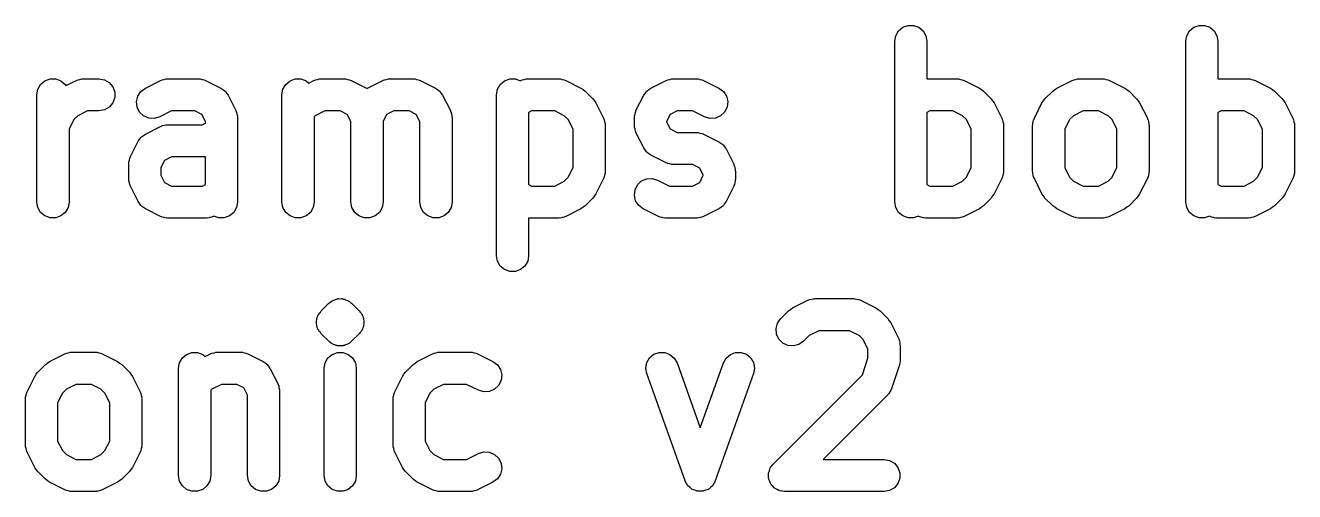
# Model space of a CAD drawing. Extents: x 89.4 to 162.8, y -140.2 to -79.8.
# Drawn here: x 139.05 to 150.89, y -139.26 to -134.92 of the extents above; entities that cross this region are included whole.
import ezdxf

# ---------------------------------------------------------------- set-up
doc = ezdxf.new("R2010")
doc.units = 0
doc.header["$MEASUREMENT"] = 0
doc.layers.add('BLACK', color=7, linetype='CONTINUOUS')

msp = doc.modelspace()

# ---------------------------------------------------------------- linework, layer by layer
at = {"layer": 'BLACK', "linetype": 'CONTINUOUS'}
for p, q in [((147.232, -134.934), (147.281, -134.916)), ((147.281, -134.916), (147.333, -134.916)), ((147.333, -134.916), (147.382, -134.934)), ((149.946, -134.934), (149.995, -134.916)), ((149.995, -134.916), (150.047, -134.916)), ((150.047, -134.916), (150.096, -134.934)), ((147.157, -135.064), (147.166, -135.012)), ((147.166, -135.012), (147.192, -134.967)), ((147.192, -134.967), (147.232, -134.934)), ((147.382, -134.934), (147.422, -134.967)), ((147.422, -134.967), (147.448, -135.012)), ((147.448, -135.012), (147.457, -135.064)), ((149.871, -135.064), (149.88, -135.012)), ((149.88, -135.012), (149.907, -134.967)), ((149.907, -134.967), (149.946, -134.934)), ((150.096, -134.934), (150.136, -134.967)), ((150.136, -134.967), (150.162, -135.012)), ((150.162, -135.012), (150.171, -135.064)), ((147.157, -136.564), (147.157, -135.064)), ((147.457, -135.064), (147.457, -135.414)), ((149.871, -136.564), (149.871, -135.064)), ((150.171, -135.064), (150.171, -135.414)), ((139.157, -135.564), (139.166, -135.512)), ((139.166, -135.512), (139.192, -135.467)), ((139.192, -135.467), (139.232, -135.434)), ((139.232, -135.434), (139.281, -135.416)), ((139.281, -135.416), (139.333, -135.416)), ((139.333, -135.416), (139.382, -135.434)), ((139.382, -135.434), (139.422, -135.467)), ((139.422, -135.467), (139.428, -135.478)), ((139.428, -135.478), (139.526, -135.429)), ((139.526, -135.429), (139.534, -135.427)), ((139.534, -135.427), (139.542, -135.423)), ((139.542, -135.423), (139.559, -135.42)), ((139.559, -135.42), (139.576, -135.415)), ((139.576, -135.415), (139.584, -135.415)), ((139.584, -135.415), (139.593, -135.414)), ((139.593, -135.414), (139.736, -135.414)), ((139.736, -135.414), (139.787, -135.423)), ((139.787, -135.423), (139.832, -135.449)), ((139.832, -135.449), (139.866, -135.489)), ((139.866, -135.489), (139.883, -135.538)), ((140.127, -135.532), (140.169, -135.501)), ((140.169, -135.501), (140.311, -135.429)), ((140.311, -135.429), (140.32, -135.427)), ((140.32, -135.427), (140.327, -135.423)), ((140.327, -135.423), (140.345, -135.42)), ((140.345, -135.42), (140.361, -135.415)), ((140.361, -135.415), (140.37, -135.415)), ((140.37, -135.415), (140.379, -135.414)), ((140.379, -135.414), (140.664, -135.414)), ((140.664, -135.414), (140.673, -135.415)), ((140.673, -135.415), (140.681, -135.415)), ((140.681, -135.415), (140.698, -135.42)), ((140.698, -135.42), (140.716, -135.423)), ((140.716, -135.423), (140.723, -135.427)), ((140.723, -135.427), (140.731, -135.429)), ((140.731, -135.429), (140.874, -135.501)), ((140.874, -135.501), (140.892, -135.514)), ((140.892, -135.514), (140.91, -135.526)), ((141.443, -135.564), (141.452, -135.512)), ((141.452, -135.512), (141.478, -135.467)), ((141.478, -135.467), (141.518, -135.434)), ((141.518, -135.434), (141.567, -135.416)), ((141.567, -135.416), (141.619, -135.416)), ((141.619, -135.416), (141.668, -135.434)), ((141.668, -135.434), (141.692, -135.454)), ((141.692, -135.454), (141.74, -135.429)), ((141.74, -135.429), (141.748, -135.427)), ((141.748, -135.427), (141.756, -135.423)), ((141.756, -135.423), (141.773, -135.42)), ((141.773, -135.42), (141.79, -135.415)), ((141.79, -135.415), (141.799, -135.415)), ((141.799, -135.415), (141.807, -135.414)), ((141.807, -135.414), (142.021, -135.414)), ((142.021, -135.414), (142.03, -135.415)), ((142.03, -135.415), (142.039, -135.415)), ((142.039, -135.415), (142.055, -135.42)), ((142.055, -135.42), (142.073, -135.423)), ((142.073, -135.423), (142.08, -135.427)), ((142.08, -135.427), (142.089, -135.429)), ((142.089, -135.429), (142.231, -135.501)), ((142.231, -135.501), (142.236, -135.504)), ((142.236, -135.504), (142.24, -135.501)), ((142.24, -135.501), (142.383, -135.429)), ((142.383, -135.429), (142.391, -135.427)), ((142.391, -135.427), (142.399, -135.423)), ((142.399, -135.423), (142.416, -135.42)), ((142.416, -135.42), (142.433, -135.415)), ((142.433, -135.415), (142.441, -135.415)), ((142.441, -135.415), (142.45, -135.414)), ((142.45, -135.414), (142.664, -135.414)), ((142.664, -135.414), (142.673, -135.415)), ((142.673, -135.415), (142.681, -135.415)), ((142.681, -135.415), (142.698, -135.42)), ((142.698, -135.42), (142.716, -135.423)), ((142.716, -135.423), (142.723, -135.427)), ((142.723, -135.427), (142.731, -135.429)), ((142.731, -135.429), (142.874, -135.501)), ((142.874, -135.501), (142.892, -135.514)), ((142.892, -135.514), (142.91, -135.526)), ((143.443, -135.564), (143.452, -135.512)), ((143.452, -135.512), (143.478, -135.467)), ((143.478, -135.467), (143.518, -135.434)), ((143.518, -135.434), (143.567, -135.416)), ((143.567, -135.416), (143.619, -135.416)), ((143.619, -135.416), (143.663, -135.432)), ((143.663, -135.432), (143.669, -135.429)), ((143.669, -135.429), (143.677, -135.427)), ((143.677, -135.427), (143.684, -135.423)), ((143.684, -135.423), (143.702, -135.42)), ((143.702, -135.42), (143.719, -135.415)), ((143.719, -135.415), (143.727, -135.415)), ((143.727, -135.415), (143.736, -135.414)), ((143.736, -135.414), (144.021, -135.414)), ((144.021, -135.414), (144.03, -135.415)), ((144.03, -135.415), (144.039, -135.415)), ((144.039, -135.415), (144.055, -135.42)), ((144.055, -135.42), (144.073, -135.423)), ((144.073, -135.423), (144.08, -135.427)), ((144.08, -135.427), (144.089, -135.429)), ((144.089, -135.429), (144.231, -135.501)), ((144.231, -135.501), (144.251, -135.515)), ((144.251, -135.515), (144.27, -135.529)), ((144.847, -135.526), (144.865, -135.514)), ((144.865, -135.514), (144.883, -135.501)), ((144.883, -135.501), (145.026, -135.429)), ((145.026, -135.429), (145.034, -135.427)), ((145.034, -135.427), (145.042, -135.423)), ((145.042, -135.423), (145.059, -135.42)), ((145.059, -135.42), (145.076, -135.415)), ((145.076, -135.415), (145.084, -135.415)), ((145.084, -135.415), (145.093, -135.414)), ((145.093, -135.414), (145.307, -135.414)), ((145.307, -135.414), (145.316, -135.415)), ((145.316, -135.415), (145.324, -135.415)), ((145.324, -135.415), (145.341, -135.42)), ((145.341, -135.42), (145.358, -135.423)), ((145.358, -135.423), (145.366, -135.427)), ((145.366, -135.427), (145.374, -135.429)), ((145.374, -135.429), (145.517, -135.501)), ((145.517, -135.501), (145.559, -135.532)), ((147.457, -135.414), (147.736, -135.414)), ((147.736, -135.414), (147.744, -135.415)), ((147.744, -135.415), (147.753, -135.415)), ((147.753, -135.415), (147.77, -135.42)), ((147.77, -135.42), (147.787, -135.423)), ((147.787, -135.423), (147.795, -135.427)), ((147.795, -135.427), (147.803, -135.429)), ((147.803, -135.429), (147.946, -135.501)), ((147.946, -135.501), (147.965, -135.515)), ((147.965, -135.515), (147.985, -135.529)), ((148.63, -135.529), (148.649, -135.515)), ((148.649, -135.515), (148.669, -135.501)), ((148.669, -135.501), (148.811, -135.429)), ((148.811, -135.429), (148.82, -135.427)), ((148.82, -135.427), (148.827, -135.423)), ((148.827, -135.423), (148.845, -135.42)), ((148.845, -135.42), (148.861, -135.415)), ((148.861, -135.415), (148.87, -135.415)), ((148.87, -135.415), (148.879, -135.414)), ((148.879, -135.414), (149.093, -135.414)), ((149.093, -135.414), (149.101, -135.415)), ((149.101, -135.415), (149.11, -135.415)), ((149.11, -135.415), (149.127, -135.42)), ((149.127, -135.42), (149.144, -135.423)), ((149.144, -135.423), (149.152, -135.427)), ((149.152, -135.427), (149.16, -135.429)), ((149.16, -135.429), (149.303, -135.501)), ((149.303, -135.501), (149.322, -135.515)), ((149.322, -135.515), (149.342, -135.529)), ((150.171, -135.414), (150.45, -135.414)), ((150.45, -135.414), (150.459, -135.415)), ((150.459, -135.415), (150.467, -135.415)), ((150.467, -135.415), (150.484, -135.42)), ((150.484, -135.42), (150.501, -135.423)), ((150.501, -135.423), (150.509, -135.427)), ((150.509, -135.427), (150.517, -135.429)), ((150.517, -135.429), (150.66, -135.501)), ((150.66, -135.501), (150.679, -135.515)), ((150.679, -135.515), (150.699, -135.529)), ((139.157, -136.564), (139.157, -135.564)), ((139.866, -135.639), (139.832, -135.678)), ((139.883, -135.59), (139.866, -135.639)), ((139.883, -135.538), (139.883, -135.59)), ((140.086, -135.626), (140.098, -135.575)), ((140.092, -135.678), (140.086, -135.626)), ((140.098, -135.575), (140.127, -135.532)), ((140.91, -135.526), (140.913, -135.529)), ((140.913, -135.529), (140.916, -135.532)), ((140.916, -135.532), (140.928, -135.55)), ((140.928, -135.55), (140.941, -135.568)), ((140.941, -135.568), (141.013, -135.711)), ((141.443, -136.564), (141.443, -135.564)), ((142.91, -135.526), (142.913, -135.529)), ((142.913, -135.529), (142.916, -135.532)), ((142.916, -135.532), (142.928, -135.55)), ((142.928, -135.55), (142.941, -135.568)), ((142.941, -135.568), (143.013, -135.711)), ((143.443, -137.064), (143.443, -135.564)), ((144.27, -135.529), (144.342, -135.6)), ((144.342, -135.6), (144.356, -135.62)), ((144.356, -135.62), (144.37, -135.639)), ((144.37, -135.639), (144.441, -135.782)), ((144.744, -135.711), (144.816, -135.568)), ((144.816, -135.568), (144.829, -135.55)), ((144.829, -135.55), (144.841, -135.532)), ((144.841, -135.532), (144.844, -135.529)), ((144.844, -135.529), (144.847, -135.526)), ((145.559, -135.532), (145.588, -135.575)), ((145.588, -135.575), (145.6, -135.626)), ((145.6, -135.626), (145.594, -135.678)), ((147.985, -135.529), (148.056, -135.6)), ((148.056, -135.6), (148.07, -135.62)), ((148.07, -135.62), (148.084, -135.639)), ((148.084, -135.639), (148.156, -135.782)), ((148.459, -135.782), (148.53, -135.639)), ((148.53, -135.639), (148.544, -135.62)), ((148.544, -135.62), (148.558, -135.6)), ((148.558, -135.6), (148.63, -135.529)), ((149.342, -135.529), (149.413, -135.6)), ((149.413, -135.6), (149.427, -135.62)), ((149.427, -135.62), (149.441, -135.639)), ((149.441, -135.639), (149.513, -135.782)), ((150.699, -135.529), (150.77, -135.6)), ((150.77, -135.6), (150.784, -135.62)), ((150.784, -135.62), (150.798, -135.639)), ((150.798, -135.639), (150.87, -135.782)), ((139.539, -135.758), (139.502, -135.795)), ((139.628, -135.714), (139.539, -135.758)), ((139.736, -135.714), (139.628, -135.714)), ((139.787, -135.705), (139.736, -135.714)), ((139.832, -135.678), (139.787, -135.705)), ((140.115, -135.724), (140.092, -135.678)), ((140.153, -135.76), (140.115, -135.724)), ((140.414, -135.714), (140.303, -135.769)), ((140.629, -135.714), (140.414, -135.714)), ((140.695, -135.747), (140.629, -135.714)), ((140.729, -135.813), (140.695, -135.747)), ((141.013, -135.711), (141.015, -135.719)), ((141.015, -135.719), (141.02, -135.727)), ((141.02, -135.727), (141.023, -135.744)), ((141.023, -135.744), (141.028, -135.761)), ((141.753, -135.758), (141.743, -135.769)), ((141.843, -135.714), (141.753, -135.758)), ((141.986, -135.714), (141.843, -135.714)), ((142.052, -135.747), (141.986, -135.714)), ((142.086, -135.813), (142.052, -135.747)), ((142.419, -135.747), (142.386, -135.813)), ((142.485, -135.714), (142.419, -135.747)), ((142.629, -135.714), (142.485, -135.714)), ((142.695, -135.747), (142.629, -135.714)), ((142.729, -135.813), (142.695, -135.747)), ((143.013, -135.711), (143.015, -135.719)), ((143.015, -135.719), (143.02, -135.727)), ((143.02, -135.727), (143.023, -135.744)), ((143.023, -135.744), (143.028, -135.761)), ((143.771, -135.714), (143.743, -135.728)), ((143.743, -135.728), (143.743, -136.399)), ((143.986, -135.714), (143.771, -135.714)), ((144.075, -135.758), (143.986, -135.714)), ((144.112, -135.795), (144.075, -135.758)), ((144.73, -135.761), (144.735, -135.744)), ((144.735, -135.744), (144.738, -135.727)), ((144.738, -135.727), (144.742, -135.719)), ((144.742, -135.719), (144.744, -135.711)), ((145.062, -135.747), (145.029, -135.813)), ((145.128, -135.714), (145.062, -135.747)), ((145.272, -135.714), (145.128, -135.714)), ((145.383, -135.769), (145.272, -135.714)), ((145.57, -135.724), (145.533, -135.76)), ((145.594, -135.678), (145.57, -135.724)), ((147.485, -135.714), (147.457, -135.728)), ((147.457, -135.728), (147.457, -136.399)), ((147.7, -135.714), (147.485, -135.714)), ((147.79, -135.758), (147.7, -135.714)), ((147.827, -135.795), (147.79, -135.758)), ((148.825, -135.758), (148.788, -135.795)), ((148.914, -135.714), (148.825, -135.758)), ((149.057, -135.714), (148.914, -135.714)), ((149.147, -135.758), (149.057, -135.714)), ((149.184, -135.795), (149.147, -135.758)), ((150.2, -135.714), (150.171, -135.728)), ((150.171, -135.728), (150.171, -136.399)), ((150.415, -135.714), (150.2, -135.714)), ((150.504, -135.758), (150.415, -135.714)), ((150.541, -135.795), (150.504, -135.758)), ((139.502, -135.795), (139.457, -135.885)), ((140.201, -135.781), (140.153, -135.76)), ((140.169, -135.929), (140.311, -135.858)), ((140.253, -135.784), (140.201, -135.781)), ((140.303, -135.769), (140.253, -135.784)), ((140.311, -135.858), (140.32, -135.856)), ((140.32, -135.856), (140.327, -135.851)), ((140.327, -135.851), (140.345, -135.848)), ((140.345, -135.848), (140.361, -135.843)), ((140.361, -135.843), (140.37, -135.844)), ((140.37, -135.844), (140.379, -135.842)), ((140.379, -135.842), (140.7, -135.842)), ((140.7, -135.842), (140.729, -135.828)), ((140.729, -135.828), (140.729, -135.813)), ((141.028, -135.761), (141.027, -135.769)), ((141.027, -135.769), (141.029, -135.778)), ((141.029, -135.778), (141.029, -136.564)), ((141.743, -135.769), (141.743, -136.564)), ((142.086, -136.564), (142.086, -135.813)), ((142.386, -135.813), (142.386, -136.564)), ((142.729, -136.564), (142.729, -135.813)), ((143.028, -135.761), (143.027, -135.769)), ((143.027, -135.769), (143.029, -135.778)), ((143.029, -135.778), (143.029, -136.564)), ((144.157, -135.885), (144.112, -135.795)), ((144.441, -135.782), (144.444, -135.79)), ((144.444, -135.79), (144.448, -135.798)), ((144.448, -135.798), (144.451, -135.815)), ((144.451, -135.815), (144.456, -135.832)), ((144.456, -135.832), (144.456, -135.841)), ((144.456, -135.841), (144.457, -135.849)), ((144.457, -135.849), (144.457, -136.278)), ((144.729, -135.778), (144.73, -135.769)), ((144.729, -135.849), (144.729, -135.778)), ((144.73, -135.858), (144.729, -135.849)), ((144.73, -135.769), (144.73, -135.761)), ((144.73, -135.866), (144.73, -135.858)), ((144.735, -135.883), (144.73, -135.866)), ((145.029, -135.813), (145.029, -135.814)), ((145.029, -135.814), (145.062, -135.88)), ((145.433, -135.784), (145.383, -135.769)), ((145.485, -135.781), (145.433, -135.784)), ((145.533, -135.76), (145.485, -135.781)), ((147.871, -135.885), (147.827, -135.795)), ((148.156, -135.782), (148.158, -135.79)), ((148.158, -135.79), (148.162, -135.798)), ((148.162, -135.798), (148.165, -135.815)), ((148.165, -135.815), (148.17, -135.832)), ((148.17, -135.832), (148.17, -135.841)), ((148.17, -135.841), (148.171, -135.849)), ((148.171, -135.849), (148.171, -136.278)), ((148.443, -135.849), (148.444, -135.841)), ((148.443, -136.278), (148.443, -135.849)), ((148.444, -135.832), (148.449, -135.815)), ((148.444, -135.841), (148.444, -135.832)), ((148.449, -135.815), (148.452, -135.798)), ((148.452, -135.798), (148.456, -135.79)), ((148.456, -135.79), (148.459, -135.782)), ((148.788, -135.795), (148.743, -135.885)), ((149.229, -135.885), (149.184, -135.795)), ((149.513, -135.782), (149.515, -135.79)), ((149.515, -135.79), (149.52, -135.798)), ((149.52, -135.798), (149.523, -135.815)), ((149.523, -135.815), (149.528, -135.832)), ((149.528, -135.832), (149.527, -135.841)), ((149.527, -135.841), (149.529, -135.849)), ((149.529, -135.849), (149.529, -136.278)), ((150.586, -135.885), (150.541, -135.795)), ((150.87, -135.782), (150.872, -135.79)), ((150.872, -135.79), (150.877, -135.798)), ((150.877, -135.798), (150.88, -135.815)), ((150.88, -135.815), (150.885, -135.832)), ((150.885, -135.832), (150.884, -135.841)), ((150.884, -135.841), (150.886, -135.849)), ((150.886, -135.849), (150.886, -136.278)), ((139.457, -135.885), (139.457, -136.564)), ((140.102, -135.996), (140.115, -135.979)), ((140.115, -135.979), (140.127, -135.96)), ((140.127, -135.96), (140.13, -135.958)), ((140.13, -135.958), (140.133, -135.955)), ((140.133, -135.955), (140.151, -135.943)), ((140.151, -135.943), (140.169, -135.929)), ((144.157, -136.242), (144.157, -135.885)), ((144.738, -135.901), (144.735, -135.883)), ((144.742, -135.908), (144.738, -135.901)), ((144.744, -135.916), (144.742, -135.908)), ((144.816, -136.059), (144.744, -135.916)), ((145.062, -135.88), (145.128, -135.914)), ((145.128, -135.914), (145.307, -135.914)), ((145.307, -135.914), (145.316, -135.915)), ((145.316, -135.915), (145.324, -135.915)), ((145.324, -135.915), (145.341, -135.92)), ((145.341, -135.92), (145.358, -135.923)), ((145.358, -135.923), (145.366, -135.927)), ((145.366, -135.927), (145.374, -135.929)), ((145.374, -135.929), (145.517, -136.001)), ((147.871, -136.242), (147.871, -135.885)), ((148.743, -135.885), (148.743, -136.242)), ((149.229, -136.242), (149.229, -135.885)), ((150.586, -136.242), (150.586, -135.885)), ((140.03, -136.139), (140.102, -135.996)), ((144.829, -136.077), (144.816, -136.059)), ((144.841, -136.095), (144.829, -136.077)), ((144.844, -136.098), (144.841, -136.095)), ((144.847, -136.101), (144.844, -136.098)), ((144.865, -136.113), (144.847, -136.101)), ((144.883, -136.126), (144.865, -136.113)), ((145.517, -136.001), (145.535, -136.014)), ((145.535, -136.014), (145.553, -136.026)), ((145.553, -136.026), (145.556, -136.029)), ((145.556, -136.029), (145.559, -136.032)), ((145.559, -136.032), (145.571, -136.05)), ((145.571, -136.05), (145.584, -136.068)), ((145.584, -136.068), (145.656, -136.211)), ((140.014, -136.206), (140.016, -136.198)), ((140.014, -136.349), (140.014, -136.206)), ((140.015, -136.189), (140.02, -136.172)), ((140.016, -136.198), (140.015, -136.189)), ((140.02, -136.172), (140.023, -136.155)), ((140.023, -136.155), (140.028, -136.148)), ((140.028, -136.148), (140.03, -136.139)), ((140.348, -136.175), (140.314, -136.242)), ((140.414, -136.142), (140.348, -136.175)), ((140.729, -136.142), (140.414, -136.142)), ((140.729, -136.399), (140.729, -136.142)), ((145.026, -136.198), (144.883, -136.126)), ((145.034, -136.2), (145.026, -136.198)), ((145.042, -136.205), (145.034, -136.2)), ((145.059, -136.208), (145.042, -136.205)), ((145.076, -136.213), (145.059, -136.208)), ((145.084, -136.212), (145.076, -136.213)), ((145.093, -136.214), (145.084, -136.212)), ((145.272, -136.214), (145.093, -136.214)), ((145.338, -136.247), (145.272, -136.214)), ((145.656, -136.211), (145.658, -136.219)), ((145.658, -136.219), (145.662, -136.227)), ((145.662, -136.227), (145.665, -136.244)), ((140.016, -136.358), (140.014, -136.349)), ((140.314, -136.242), (140.314, -136.314)), ((140.314, -136.314), (140.348, -136.38)), ((144.075, -136.369), (144.112, -136.332)), ((144.112, -136.332), (144.157, -136.242)), ((144.441, -136.345), (144.37, -136.488)), ((144.444, -136.337), (144.441, -136.345)), ((144.448, -136.329), (144.444, -136.337)), ((144.451, -136.312), (144.448, -136.329)), ((144.456, -136.295), (144.451, -136.312)), ((144.457, -136.278), (144.456, -136.286)), ((144.456, -136.286), (144.456, -136.295)), ((144.796, -136.367), (144.844, -136.346)), ((144.844, -136.346), (144.896, -136.343)), ((144.896, -136.343), (144.946, -136.358)), ((145.371, -136.313), (145.338, -136.247)), ((145.338, -136.38), (145.371, -136.314)), ((145.371, -136.314), (145.371, -136.313)), ((145.665, -136.244), (145.67, -136.261)), ((145.67, -136.261), (145.67, -136.269)), ((145.67, -136.269), (145.671, -136.278)), ((145.671, -136.349), (145.67, -136.358)), ((145.671, -136.278), (145.671, -136.349)), ((147.79, -136.369), (147.827, -136.332)), ((147.827, -136.332), (147.871, -136.242)), ((148.156, -136.345), (148.084, -136.488)), ((148.158, -136.337), (148.156, -136.345)), ((148.162, -136.329), (148.158, -136.337)), ((148.165, -136.312), (148.162, -136.329)), ((148.17, -136.295), (148.165, -136.312)), ((148.171, -136.278), (148.17, -136.286)), ((148.17, -136.286), (148.17, -136.295)), ((148.444, -136.286), (148.443, -136.278)), ((148.444, -136.295), (148.444, -136.286)), ((148.449, -136.312), (148.444, -136.295)), ((148.452, -136.329), (148.449, -136.312)), ((148.456, -136.337), (148.452, -136.329)), ((148.459, -136.345), (148.456, -136.337)), ((148.53, -136.488), (148.459, -136.345)), ((148.743, -136.242), (148.788, -136.332)), ((148.788, -136.332), (148.825, -136.369)), ((149.147, -136.369), (149.184, -136.332)), ((149.184, -136.332), (149.229, -136.242)), ((149.513, -136.345), (149.441, -136.488)), ((149.515, -136.337), (149.513, -136.345)), ((149.52, -136.329), (149.515, -136.337)), ((149.523, -136.312), (149.52, -136.329)), ((149.528, -136.295), (149.523, -136.312)), ((149.529, -136.278), (149.527, -136.286)), ((149.527, -136.286), (149.528, -136.295)), ((150.504, -136.369), (150.541, -136.332)), ((150.541, -136.332), (150.586, -136.242)), ((150.87, -136.345), (150.798, -136.488)), ((150.872, -136.337), (150.87, -136.345)), ((150.877, -136.329), (150.872, -136.337)), ((150.88, -136.312), (150.877, -136.329)), ((150.885, -136.295), (150.88, -136.312)), ((150.886, -136.278), (150.884, -136.286)), ((150.884, -136.286), (150.885, -136.295)), ((140.015, -136.366), (140.016, -136.358)), ((140.02, -136.383), (140.015, -136.366)), ((140.023, -136.401), (140.02, -136.383)), ((140.028, -136.408), (140.023, -136.401)), ((140.03, -136.416), (140.028, -136.408)), ((140.102, -136.559), (140.03, -136.416)), ((140.348, -136.38), (140.414, -136.414)), ((140.414, -136.414), (140.7, -136.414)), ((140.7, -136.414), (140.729, -136.399)), ((143.743, -136.399), (143.771, -136.414)), ((143.771, -136.414), (143.986, -136.414)), ((143.986, -136.414), (144.075, -136.369)), ((144.729, -136.501), (144.735, -136.449)), ((144.735, -136.449), (144.758, -136.403)), ((144.758, -136.403), (144.796, -136.367)), ((144.946, -136.358), (145.057, -136.414)), ((145.057, -136.414), (145.272, -136.414)), ((145.272, -136.414), (145.338, -136.38)), ((145.656, -136.416), (145.584, -136.559)), ((145.658, -136.408), (145.656, -136.416)), ((145.662, -136.401), (145.658, -136.408)), ((145.665, -136.383), (145.662, -136.401)), ((145.67, -136.366), (145.665, -136.383)), ((145.67, -136.358), (145.67, -136.366)), ((147.457, -136.399), (147.485, -136.414)), ((147.485, -136.414), (147.7, -136.414)), ((147.7, -136.414), (147.79, -136.369)), ((148.825, -136.369), (148.914, -136.414)), ((148.914, -136.414), (149.057, -136.414)), ((149.057, -136.414), (149.147, -136.369)), ((150.171, -136.399), (150.2, -136.414)), ((150.2, -136.414), (150.415, -136.414)), ((150.415, -136.414), (150.504, -136.369)), ((139.166, -136.615), (139.157, -136.564)), ((139.457, -136.564), (139.448, -136.615)), ((140.115, -136.577), (140.102, -136.559)), ((140.127, -136.595), (140.115, -136.577)), ((141.029, -136.564), (141.02, -136.615)), ((141.452, -136.615), (141.443, -136.564)), ((141.743, -136.564), (141.734, -136.615)), ((142.095, -136.615), (142.086, -136.564)), ((142.386, -136.564), (142.377, -136.615)), ((142.738, -136.615), (142.729, -136.564)), ((143.029, -136.564), (143.02, -136.615)), ((144.342, -136.527), (144.27, -136.598)), ((144.356, -136.507), (144.342, -136.527)), ((144.37, -136.488), (144.356, -136.507)), ((144.741, -136.552), (144.729, -136.501)), ((144.77, -136.595), (144.741, -136.552)), ((145.571, -136.577), (145.559, -136.595)), ((145.584, -136.559), (145.571, -136.577)), ((147.166, -136.615), (147.157, -136.564)), ((148.056, -136.527), (147.985, -136.598)), ((148.07, -136.507), (148.056, -136.527)), ((148.084, -136.488), (148.07, -136.507)), ((148.544, -136.507), (148.53, -136.488)), ((148.558, -136.527), (148.544, -136.507)), ((148.63, -136.598), (148.558, -136.527)), ((149.413, -136.527), (149.342, -136.598)), ((149.427, -136.507), (149.413, -136.527)), ((149.441, -136.488), (149.427, -136.507)), ((149.88, -136.615), (149.871, -136.564)), ((150.77, -136.527), (150.699, -136.598)), ((150.784, -136.507), (150.77, -136.527)), ((150.798, -136.488), (150.784, -136.507)), ((139.192, -136.66), (139.166, -136.615)), ((139.232, -136.693), (139.192, -136.66)), ((139.281, -136.711), (139.232, -136.693)), ((139.382, -136.693), (139.333, -136.711)), ((139.422, -136.66), (139.382, -136.693)), ((139.448, -136.615), (139.422, -136.66)), ((140.13, -136.598), (140.127, -136.595)), ((140.133, -136.601), (140.13, -136.598)), ((140.151, -136.613), (140.133, -136.601)), ((140.169, -136.626), (140.151, -136.613)), ((140.311, -136.698), (140.169, -136.626)), ((140.32, -136.7), (140.311, -136.698)), ((140.327, -136.705), (140.32, -136.7)), ((140.345, -136.708), (140.327, -136.705)), ((140.787, -136.705), (140.77, -136.708)), ((140.795, -136.7), (140.787, -136.705)), ((140.803, -136.698), (140.795, -136.7)), ((140.808, -136.695), (140.803, -136.698)), ((140.853, -136.711), (140.808, -136.695)), ((140.954, -136.693), (140.905, -136.711)), ((140.993, -136.66), (140.954, -136.693)), ((141.02, -136.615), (140.993, -136.66)), ((141.478, -136.66), (141.452, -136.615)), ((141.518, -136.693), (141.478, -136.66)), ((141.567, -136.711), (141.518, -136.693)), ((141.668, -136.693), (141.619, -136.711)), ((141.708, -136.66), (141.668, -136.693)), ((141.734, -136.615), (141.708, -136.66)), ((142.121, -136.66), (142.095, -136.615)), ((142.161, -136.693), (142.121, -136.66)), ((142.21, -136.711), (142.161, -136.693)), ((142.311, -136.693), (142.262, -136.711)), ((142.351, -136.66), (142.311, -136.693)), ((142.377, -136.615), (142.351, -136.66)), ((142.764, -136.66), (142.738, -136.615)), ((142.804, -136.693), (142.764, -136.66)), ((142.853, -136.711), (142.804, -136.693)), ((142.954, -136.693), (142.905, -136.711)), ((142.993, -136.66), (142.954, -136.693)), ((143.02, -136.615), (142.993, -136.66)), ((144.073, -136.705), (144.055, -136.708)), ((144.08, -136.7), (144.073, -136.705)), ((144.089, -136.698), (144.08, -136.7)), ((144.231, -136.626), (144.089, -136.698)), ((144.251, -136.612), (144.231, -136.626)), ((144.27, -136.598), (144.251, -136.612)), ((144.811, -136.626), (144.77, -136.595)), ((144.954, -136.698), (144.811, -136.626)), ((144.963, -136.7), (144.954, -136.698)), ((144.97, -136.705), (144.963, -136.7)), ((144.987, -136.708), (144.97, -136.705)), ((145.358, -136.705), (145.341, -136.708)), ((145.366, -136.7), (145.358, -136.705)), ((145.374, -136.698), (145.366, -136.7)), ((145.517, -136.626), (145.374, -136.698)), ((145.535, -136.613), (145.517, -136.626)), ((145.553, -136.601), (145.535, -136.613)), ((145.556, -136.598), (145.553, -136.601)), ((145.559, -136.595), (145.556, -136.598)), ((147.192, -136.66), (147.166, -136.615)), ((147.232, -136.693), (147.192, -136.66)), ((147.281, -136.711), (147.232, -136.693)), ((147.378, -136.695), (147.333, -136.711)), ((147.383, -136.698), (147.378, -136.695)), ((147.391, -136.7), (147.383, -136.698)), ((147.399, -136.705), (147.391, -136.7)), ((147.416, -136.708), (147.399, -136.705)), ((147.787, -136.705), (147.77, -136.708)), ((147.795, -136.7), (147.787, -136.705)), ((147.803, -136.698), (147.795, -136.7)), ((147.946, -136.626), (147.803, -136.698)), ((147.965, -136.612), (147.946, -136.626)), ((147.985, -136.598), (147.965, -136.612)), ((148.649, -136.612), (148.63, -136.598)), ((148.669, -136.626), (148.649, -136.612)), ((148.811, -136.698), (148.669, -136.626)), ((148.82, -136.7), (148.811, -136.698)), ((148.827, -136.705), (148.82, -136.7)), ((148.845, -136.708), (148.827, -136.705)), ((149.144, -136.705), (149.127, -136.708)), ((149.152, -136.7), (149.144, -136.705)), ((149.16, -136.698), (149.152, -136.7)), ((149.303, -136.626), (149.16, -136.698)), ((149.322, -136.612), (149.303, -136.626)), ((149.342, -136.598), (149.322, -136.612)), ((149.907, -136.66), (149.88, -136.615)), ((149.946, -136.693), (149.907, -136.66)), ((149.995, -136.711), (149.946, -136.693)), ((150.092, -136.695), (150.047, -136.711)), ((150.097, -136.698), (150.092, -136.695)), ((150.105, -136.7), (150.097, -136.698)), ((150.113, -136.705), (150.105, -136.7)), ((150.13, -136.708), (150.113, -136.705)), ((150.501, -136.705), (150.484, -136.708)), ((150.509, -136.7), (150.501, -136.705)), ((150.517, -136.698), (150.509, -136.7)), ((150.66, -136.626), (150.517, -136.698)), ((150.679, -136.612), (150.66, -136.626)), ((150.699, -136.598), (150.679, -136.612)), ((139.333, -136.711), (139.281, -136.711)), ((140.361, -136.713), (140.345, -136.708)), ((140.37, -136.712), (140.361, -136.713)), ((140.379, -136.714), (140.37, -136.712)), ((140.736, -136.714), (140.379, -136.714)), ((140.744, -136.712), (140.736, -136.714)), ((140.753, -136.713), (140.744, -136.712)), ((140.77, -136.708), (140.753, -136.713)), ((140.905, -136.711), (140.853, -136.711)), ((141.619, -136.711), (141.567, -136.711)), ((142.262, -136.711), (142.21, -136.711)), ((142.905, -136.711), (142.853, -136.711)), ((144.021, -136.714), (143.743, -136.714)), ((143.743, -136.714), (143.743, -137.064)), ((144.03, -136.712), (144.021, -136.714)), ((144.039, -136.713), (144.03, -136.712)), ((144.055, -136.708), (144.039, -136.713)), ((145.004, -136.713), (144.987, -136.708)), ((145.013, -136.712), (145.004, -136.713)), ((145.021, -136.714), (145.013, -136.712)), ((145.307, -136.714), (145.021, -136.714)), ((145.316, -136.712), (145.307, -136.714)), ((145.324, -136.713), (145.316, -136.712)), ((145.341, -136.708), (145.324, -136.713)), ((147.333, -136.711), (147.281, -136.711)), ((147.433, -136.713), (147.416, -136.708)), ((147.441, -136.712), (147.433, -136.713)), ((147.45, -136.714), (147.441, -136.712)), ((147.736, -136.714), (147.45, -136.714)), ((147.744, -136.712), (147.736, -136.714)), ((147.753, -136.713), (147.744, -136.712)), ((147.77, -136.708), (147.753, -136.713)), ((148.861, -136.713), (148.845, -136.708)), ((148.87, -136.712), (148.861, -136.713)), ((148.879, -136.714), (148.87, -136.712)), ((149.093, -136.714), (148.879, -136.714)), ((149.101, -136.712), (149.093, -136.714)), ((149.11, -136.713), (149.101, -136.712)), ((149.127, -136.708), (149.11, -136.713)), ((150.047, -136.711), (149.995, -136.711)), ((150.147, -136.713), (150.13, -136.708)), ((150.156, -136.712), (150.147, -136.713)), ((150.164, -136.714), (150.156, -136.712)), ((150.45, -136.714), (150.164, -136.714)), ((150.459, -136.712), (150.45, -136.714)), ((150.467, -136.713), (150.459, -136.712)), ((150.484, -136.708), (150.467, -136.713)), ((143.452, -137.115), (143.443, -137.064)), ((143.478, -137.16), (143.452, -137.115)), ((143.518, -137.193), (143.478, -137.16)), ((143.708, -137.16), (143.668, -137.193)), ((143.734, -137.115), (143.708, -137.16)), ((143.743, -137.064), (143.734, -137.115)), ((143.567, -137.211), (143.518, -137.193)), ((143.619, -137.211), (143.567, -137.211)), ((143.668, -137.193), (143.619, -137.211)), ((141.808, -137.579), (141.88, -137.508)), ((141.88, -137.508), (141.89, -137.5)), ((141.89, -137.5), (141.9, -137.491)), ((141.9, -137.491), (141.906, -137.488)), ((141.906, -137.488), (141.911, -137.484)), ((141.911, -137.484), (141.917, -137.481)), ((141.917, -137.481), (141.922, -137.478)), ((141.922, -137.478), (141.935, -137.474)), ((141.935, -137.474), (141.947, -137.469)), ((141.947, -137.469), (141.953, -137.468)), ((141.953, -137.468), (141.96, -137.466)), ((141.96, -137.466), (141.966, -137.466)), ((141.966, -137.466), (141.973, -137.464)), ((141.973, -137.464), (141.986, -137.465)), ((141.986, -137.465), (141.999, -137.464)), ((141.999, -137.464), (142.005, -137.466)), ((142.005, -137.466), (142.012, -137.466)), ((142.012, -137.466), (142.018, -137.468)), ((142.018, -137.468), (142.025, -137.469)), ((142.025, -137.469), (142.036, -137.474)), ((142.036, -137.474), (142.049, -137.478)), ((142.049, -137.478), (142.055, -137.481)), ((142.055, -137.481), (142.061, -137.484)), ((142.061, -137.484), (142.066, -137.488)), ((142.066, -137.488), (142.072, -137.491)), ((142.072, -137.491), (142.081, -137.5)), ((142.081, -137.5), (142.092, -137.508)), ((142.092, -137.508), (142.163, -137.579)), ((146.204, -137.551), (146.347, -137.479)), ((146.347, -137.479), (146.355, -137.477)), ((146.355, -137.477), (146.363, -137.473)), ((146.363, -137.473), (146.38, -137.47)), ((146.38, -137.47), (146.397, -137.465)), ((146.397, -137.465), (146.406, -137.465)), ((146.406, -137.465), (146.414, -137.464)), ((146.414, -137.464), (146.771, -137.464)), ((146.771, -137.464), (146.78, -137.465)), ((146.78, -137.465), (146.789, -137.465)), ((146.789, -137.465), (146.805, -137.47)), ((146.805, -137.47), (146.823, -137.473)), ((146.823, -137.473), (146.83, -137.477)), ((146.83, -137.477), (146.839, -137.479)), ((146.839, -137.479), (146.981, -137.551)), ((141.768, -137.659), (141.769, -137.646)), ((141.769, -137.646), (141.775, -137.634)), ((141.775, -137.634), (141.778, -137.622)), ((141.778, -137.622), (141.786, -137.611)), ((141.786, -137.611), (141.791, -137.599)), ((141.791, -137.599), (141.801, -137.59)), ((141.801, -137.59), (141.808, -137.579)), ((142.163, -137.579), (142.171, -137.59)), ((142.171, -137.59), (142.18, -137.599)), ((142.18, -137.599), (142.186, -137.611)), ((142.186, -137.611), (142.193, -137.622)), ((142.193, -137.622), (142.196, -137.634)), ((142.196, -137.634), (142.202, -137.646)), ((142.202, -137.646), (142.203, -137.659)), ((146.064, -137.693), (146.094, -137.65)), ((146.094, -137.65), (146.165, -137.579)), ((146.165, -137.579), (146.185, -137.565)), ((146.185, -137.565), (146.204, -137.551)), ((146.981, -137.551), (147.001, -137.565)), ((147.001, -137.565), (147.02, -137.579)), ((147.02, -137.579), (147.092, -137.65)), ((147.092, -137.65), (147.106, -137.67)), ((141.765, -137.672), (141.768, -137.659)), ((141.766, -137.685), (141.765, -137.672)), ((141.765, -137.698), (141.766, -137.685)), ((141.768, -137.711), (141.765, -137.698)), ((141.769, -137.724), (141.768, -137.711)), ((141.775, -137.736), (141.769, -137.724)), ((141.778, -137.748), (141.775, -137.736)), ((141.786, -137.759), (141.778, -137.748)), ((141.791, -137.771), (141.786, -137.759)), ((141.801, -137.78), (141.791, -137.771)), ((142.18, -137.771), (142.171, -137.78)), ((142.186, -137.759), (142.18, -137.771)), ((142.193, -137.748), (142.186, -137.759)), ((142.196, -137.736), (142.193, -137.748)), ((142.202, -137.724), (142.196, -137.736)), ((142.203, -137.711), (142.202, -137.724)), ((142.203, -137.659), (142.207, -137.672)), ((142.207, -137.698), (142.203, -137.711)), ((142.207, -137.672), (142.205, -137.685)), ((142.205, -137.685), (142.207, -137.698)), ((146.051, -137.743), (146.064, -137.693)), ((146.055, -137.795), (146.051, -137.743)), ((146.45, -137.764), (146.36, -137.808)), ((146.736, -137.764), (146.45, -137.764)), ((146.825, -137.808), (146.736, -137.764)), ((147.106, -137.67), (147.12, -137.689)), ((147.12, -137.689), (147.191, -137.832)), ((141.808, -137.791), (141.801, -137.78)), ((141.88, -137.862), (141.808, -137.791)), ((141.89, -137.87), (141.88, -137.862)), ((141.9, -137.879), (141.89, -137.87)), ((141.906, -137.882), (141.9, -137.879)), ((141.911, -137.886), (141.906, -137.882)), ((141.917, -137.889), (141.911, -137.886)), ((141.922, -137.892), (141.917, -137.889)), ((142.055, -137.889), (142.049, -137.892)), ((142.061, -137.886), (142.055, -137.889)), ((142.066, -137.882), (142.061, -137.886)), ((142.072, -137.879), (142.066, -137.882)), ((142.081, -137.87), (142.072, -137.879)), ((142.092, -137.862), (142.081, -137.87)), ((142.163, -137.791), (142.092, -137.862)), ((142.171, -137.78), (142.163, -137.791)), ((146.077, -137.842), (146.055, -137.795)), ((146.114, -137.879), (146.077, -137.842)), ((146.161, -137.901), (146.114, -137.879)), ((146.306, -137.862), (146.263, -137.892)), ((146.36, -137.808), (146.306, -137.862)), ((146.862, -137.845), (146.825, -137.808)), ((146.907, -137.935), (146.862, -137.845)), ((147.191, -137.832), (147.194, -137.84)), ((147.194, -137.84), (147.198, -137.848)), ((147.198, -137.848), (147.201, -137.865)), ((147.201, -137.865), (147.206, -137.882)), ((147.206, -137.882), (147.206, -137.891)), ((139.276, -138.051), (139.419, -137.979)), ((139.419, -137.979), (139.427, -137.977)), ((139.427, -137.977), (139.434, -137.973)), ((139.434, -137.973), (139.452, -137.97)), ((139.452, -137.97), (139.469, -137.965)), ((139.469, -137.965), (139.477, -137.965)), ((139.477, -137.965), (139.486, -137.964)), ((139.486, -137.964), (139.7, -137.964)), ((139.7, -137.964), (139.709, -137.965)), ((139.709, -137.965), (139.717, -137.965)), ((139.717, -137.965), (139.734, -137.97)), ((139.734, -137.97), (139.751, -137.973)), ((139.751, -137.973), (139.759, -137.977)), ((139.759, -137.977), (139.767, -137.979)), ((139.767, -137.979), (139.91, -138.051)), ((140.514, -138.017), (140.554, -137.984)), ((140.554, -137.984), (140.603, -137.966)), ((140.603, -137.966), (140.655, -137.966)), ((140.655, -137.966), (140.704, -137.984)), ((140.704, -137.984), (140.727, -138.004)), ((140.727, -138.004), (140.776, -137.979)), ((140.776, -137.979), (140.784, -137.977)), ((140.784, -137.977), (140.792, -137.973)), ((140.792, -137.973), (140.809, -137.97)), ((140.809, -137.97), (140.826, -137.965)), ((140.826, -137.965), (140.834, -137.965)), ((140.834, -137.965), (140.843, -137.964)), ((140.843, -137.964), (141.057, -137.964)), ((141.057, -137.964), (141.066, -137.965)), ((141.066, -137.965), (141.074, -137.965)), ((141.074, -137.965), (141.091, -137.97)), ((141.091, -137.97), (141.108, -137.973)), ((141.108, -137.973), (141.116, -137.977)), ((141.116, -137.977), (141.124, -137.979)), ((141.124, -137.979), (141.267, -138.051)), ((141.871, -138.017), (141.911, -137.984)), ((141.911, -137.984), (141.96, -137.966)), ((141.935, -137.896), (141.922, -137.892)), ((141.947, -137.901), (141.935, -137.896)), ((141.953, -137.902), (141.947, -137.901)), ((141.96, -137.904), (141.953, -137.902)), ((141.966, -137.904), (141.96, -137.904)), ((141.96, -137.966), (142.012, -137.966)), ((141.973, -137.906), (141.966, -137.904)), ((141.986, -137.905), (141.973, -137.906)), ((141.999, -137.906), (141.986, -137.905)), ((142.005, -137.904), (141.999, -137.906)), ((142.012, -137.904), (142.005, -137.904)), ((142.018, -137.902), (142.012, -137.904)), ((142.012, -137.966), (142.061, -137.984)), ((142.025, -137.901), (142.018, -137.902)), ((142.036, -137.896), (142.025, -137.901)), ((142.049, -137.892), (142.036, -137.896)), ((142.061, -137.984), (142.101, -138.017)), ((142.704, -138.051), (142.847, -137.979)), ((142.847, -137.979), (142.855, -137.977)), ((142.855, -137.977), (142.863, -137.973)), ((142.863, -137.973), (142.88, -137.97)), ((142.88, -137.97), (142.897, -137.965)), ((142.897, -137.965), (142.906, -137.965)), ((142.906, -137.965), (142.914, -137.964)), ((142.914, -137.964), (143.2, -137.964)), ((143.2, -137.964), (143.209, -137.965)), ((143.209, -137.965), (143.217, -137.965)), ((143.217, -137.965), (143.234, -137.97)), ((143.234, -137.97), (143.251, -137.973)), ((143.251, -137.973), (143.259, -137.977)), ((143.259, -137.977), (143.267, -137.979)), ((143.267, -137.979), (143.41, -138.051)), ((144.871, -138.016), (144.911, -137.983)), ((144.911, -137.983), (144.961, -137.966)), ((144.961, -137.966), (145.013, -137.966)), ((145.013, -137.966), (145.061, -137.984)), ((145.061, -137.984), (145.101, -138.018)), ((145.585, -138.018), (145.624, -137.984)), ((145.624, -137.984), (145.673, -137.966)), ((145.673, -137.966), (145.725, -137.966)), ((145.725, -137.966), (145.774, -137.983)), ((145.774, -137.983), (145.814, -138.016)), ((146.213, -137.906), (146.161, -137.901)), ((146.263, -137.892), (146.213, -137.906)), ((146.907, -138.018), (146.907, -137.935)), ((147.206, -137.891), (147.207, -137.899)), ((147.207, -137.899), (147.207, -138.042)), ((139.165, -138.15), (139.237, -138.079)), ((139.237, -138.079), (139.256, -138.065)), ((139.256, -138.065), (139.276, -138.051)), ((139.91, -138.051), (139.929, -138.065)), ((139.929, -138.065), (139.949, -138.079)), ((139.949, -138.079), (140.02, -138.15)), ((140.479, -138.114), (140.488, -138.062)), ((140.479, -139.114), (140.479, -138.114)), ((140.488, -138.062), (140.514, -138.017)), ((141.267, -138.051), (141.285, -138.064)), ((141.285, -138.064), (141.303, -138.076)), ((141.303, -138.076), (141.306, -138.079)), ((141.306, -138.079), (141.309, -138.082)), ((141.309, -138.082), (141.321, -138.1)), ((141.321, -138.1), (141.334, -138.118)), ((141.334, -138.118), (141.406, -138.261)), ((141.836, -138.114), (141.845, -138.062)), ((141.836, -139.114), (141.836, -138.114)), ((141.845, -138.062), (141.871, -138.017)), ((142.101, -138.017), (142.127, -138.062)), ((142.127, -138.062), (142.136, -138.114)), ((142.136, -138.114), (142.136, -139.114)), ((142.594, -138.15), (142.665, -138.079)), ((142.665, -138.079), (142.685, -138.065)), ((142.685, -138.065), (142.704, -138.051)), ((143.41, -138.051), (143.452, -138.082)), ((143.452, -138.082), (143.48, -138.125)), ((143.48, -138.125), (143.493, -138.176)), ((144.836, -138.113), (144.845, -138.061)), ((144.844, -138.164), (144.836, -138.113)), ((144.845, -138.061), (144.871, -138.016)), ((145.101, -138.018), (145.127, -138.063)), ((145.127, -138.063), (145.343, -138.668)), ((145.343, -138.668), (145.559, -138.063)), ((145.559, -138.063), (145.585, -138.018)), ((145.814, -138.016), (145.841, -138.061)), ((145.841, -138.061), (145.85, -138.113)), ((145.85, -138.113), (145.841, -138.164)), ((146.855, -138.175), (146.907, -138.018)), ((147.199, -138.09), (147.128, -138.304)), ((147.203, -138.066), (147.199, -138.09)), ((147.207, -138.042), (147.203, -138.066)), ((139.066, -138.332), (139.137, -138.189)), ((139.137, -138.189), (139.152, -138.17)), ((139.152, -138.17), (139.165, -138.15)), ((140.02, -138.15), (140.034, -138.17)), ((140.034, -138.17), (140.048, -138.189)), ((140.048, -138.189), (140.12, -138.332)), ((142.494, -138.332), (142.566, -138.189)), ((142.566, -138.189), (142.58, -138.17)), ((142.58, -138.17), (142.594, -138.15)), ((143.487, -138.228), (143.463, -138.274)), ((143.493, -138.176), (143.487, -138.228)), ((145.202, -139.164), (144.844, -138.164)), ((145.841, -138.164), (145.484, -139.164)), ((146.023, -139.008), (146.855, -138.175)), ((139.056, -138.365), (139.059, -138.348)), ((139.059, -138.348), (139.063, -138.34)), ((139.063, -138.34), (139.066, -138.332)), ((139.395, -138.345), (139.35, -138.435)), ((139.432, -138.308), (139.395, -138.345)), ((139.521, -138.264), (139.432, -138.308)), ((139.665, -138.264), (139.521, -138.264)), ((139.754, -138.308), (139.665, -138.264)), ((139.791, -138.345), (139.754, -138.308)), ((139.836, -138.435), (139.791, -138.345)), ((140.12, -138.332), (140.122, -138.34)), ((140.122, -138.34), (140.127, -138.348)), ((140.127, -138.348), (140.13, -138.365)), ((140.789, -138.308), (140.779, -138.319)), ((140.779, -138.319), (140.779, -139.114)), ((140.878, -138.264), (140.789, -138.308)), ((141.022, -138.264), (140.878, -138.264)), ((141.088, -138.297), (141.022, -138.264)), ((141.121, -138.363), (141.088, -138.297)), ((141.406, -138.261), (141.408, -138.269)), ((141.408, -138.269), (141.412, -138.277)), ((141.412, -138.277), (141.415, -138.294)), ((141.415, -138.294), (141.42, -138.311)), ((141.42, -138.311), (141.42, -138.319)), ((141.42, -138.319), (141.421, -138.328)), ((141.421, -138.328), (141.421, -139.114)), ((142.485, -138.365), (142.488, -138.348)), ((142.488, -138.348), (142.492, -138.34)), ((142.492, -138.34), (142.494, -138.332)), ((142.823, -138.345), (142.779, -138.435)), ((142.86, -138.308), (142.823, -138.345)), ((142.95, -138.264), (142.86, -138.308)), ((143.165, -138.264), (142.95, -138.264)), ((143.276, -138.319), (143.165, -138.264)), ((143.326, -138.334), (143.276, -138.319)), ((143.378, -138.331), (143.326, -138.334)), ((143.426, -138.31), (143.378, -138.331)), ((143.463, -138.274), (143.426, -138.31)), ((147.092, -138.362), (146.491, -138.964)), ((147.097, -138.355), (147.092, -138.362)), ((147.103, -138.35), (147.097, -138.355)), ((147.112, -138.334), (147.103, -138.35)), ((147.122, -138.32), (147.112, -138.334)), ((147.124, -138.311), (147.122, -138.32)), ((147.128, -138.304), (147.124, -138.311)), ((139.05, -138.399), (139.052, -138.391)), ((139.05, -138.828), (139.05, -138.399)), ((139.051, -138.382), (139.056, -138.365)), ((139.052, -138.391), (139.051, -138.382)), ((139.35, -138.435), (139.35, -138.792)), ((139.836, -138.792), (139.836, -138.435)), ((140.13, -138.365), (140.135, -138.382)), ((140.135, -138.382), (140.134, -138.391)), ((140.134, -138.391), (140.136, -138.399)), ((140.136, -138.399), (140.136, -138.828)), ((141.121, -139.114), (141.121, -138.363)), ((142.479, -138.399), (142.48, -138.391)), ((142.479, -138.828), (142.479, -138.399)), ((142.48, -138.382), (142.485, -138.365)), ((142.48, -138.391), (142.48, -138.382)), ((142.779, -138.435), (142.779, -138.792)), ((139.052, -138.836), (139.05, -138.828)), ((139.051, -138.845), (139.052, -138.836)), ((139.35, -138.792), (139.395, -138.882)), ((139.791, -138.882), (139.836, -138.792)), ((140.136, -138.828), (140.134, -138.836)), ((140.134, -138.836), (140.135, -138.845)), ((142.48, -138.836), (142.479, -138.828)), ((142.48, -138.845), (142.48, -138.836)), ((142.779, -138.792), (142.823, -138.882)), ((139.056, -138.862), (139.051, -138.845)), ((139.059, -138.879), (139.056, -138.862)), ((139.063, -138.887), (139.059, -138.879)), ((139.066, -138.895), (139.063, -138.887)), ((139.137, -139.038), (139.066, -138.895)), ((139.395, -138.882), (139.432, -138.919)), ((139.432, -138.919), (139.521, -138.964)), ((139.665, -138.964), (139.754, -138.919)), ((139.754, -138.919), (139.791, -138.882)), ((140.12, -138.895), (140.048, -139.038)), ((140.122, -138.887), (140.12, -138.895)), ((140.127, -138.879), (140.122, -138.887)), ((140.13, -138.862), (140.127, -138.879)), ((140.135, -138.845), (140.13, -138.862)), ((142.485, -138.862), (142.48, -138.845)), ((142.488, -138.879), (142.485, -138.862)), ((142.492, -138.887), (142.488, -138.879)), ((142.494, -138.895), (142.492, -138.887)), ((142.566, -139.038), (142.494, -138.895)), ((142.823, -138.882), (142.86, -138.919)), ((142.86, -138.919), (142.95, -138.964)), ((143.165, -138.964), (143.276, -138.908)), ((143.276, -138.908), (143.326, -138.893)), ((143.326, -138.893), (143.378, -138.896)), ((143.378, -138.896), (143.426, -138.917)), ((143.426, -138.917), (143.463, -138.953)), ((143.463, -138.953), (143.487, -138.999)), ((139.152, -139.057), (139.137, -139.038)), ((139.165, -139.077), (139.152, -139.057)), ((139.521, -138.964), (139.665, -138.964)), ((140.034, -139.057), (140.02, -139.077)), ((140.048, -139.038), (140.034, -139.057)), ((142.58, -139.057), (142.566, -139.038)), ((142.594, -139.077), (142.58, -139.057)), ((142.95, -138.964), (143.165, -138.964)), ((143.493, -139.051), (143.48, -139.102)), ((143.487, -138.999), (143.493, -139.051)), ((145.981, -139.088), (145.988, -139.069)), ((145.988, -139.069), (145.993, -139.05)), ((145.993, -139.05), (145.996, -139.045)), ((145.996, -139.045), (145.999, -139.039)), ((145.999, -139.039), (146.011, -139.024)), ((146.011, -139.024), (146.023, -139.008)), ((146.491, -138.964), (147.057, -138.964)), ((147.057, -138.964), (147.108, -138.973)), ((147.108, -138.973), (147.154, -138.999)), ((147.154, -138.999), (147.187, -139.039)), ((147.187, -139.039), (147.205, -139.088)), ((139.237, -139.148), (139.165, -139.077)), ((139.256, -139.162), (139.237, -139.148)), ((139.276, -139.176), (139.256, -139.162)), ((139.419, -139.248), (139.276, -139.176)), ((139.91, -139.176), (139.767, -139.248)), ((139.929, -139.162), (139.91, -139.176)), ((139.949, -139.148), (139.929, -139.162)), ((140.02, -139.077), (139.949, -139.148)), ((140.488, -139.165), (140.479, -139.114)), ((140.514, -139.21), (140.488, -139.165)), ((140.77, -139.165), (140.743, -139.21)), ((140.779, -139.114), (140.77, -139.165)), ((141.13, -139.165), (141.121, -139.114)), ((141.157, -139.21), (141.13, -139.165)), ((141.412, -139.165), (141.386, -139.21)), ((141.421, -139.114), (141.412, -139.165)), ((141.845, -139.165), (141.836, -139.114)), ((141.871, -139.21), (141.845, -139.165)), ((142.127, -139.165), (142.101, -139.21)), ((142.136, -139.114), (142.127, -139.165)), ((142.665, -139.148), (142.594, -139.077)), ((142.685, -139.162), (142.665, -139.148)), ((142.704, -139.176), (142.685, -139.162)), ((142.847, -139.248), (142.704, -139.176)), ((143.41, -139.176), (143.267, -139.248)), ((143.452, -139.145), (143.41, -139.176)), ((143.48, -139.102), (143.452, -139.145)), ((145.202, -139.165), (145.202, -139.164)), ((145.202, -139.166), (145.202, -139.165)), ((145.215, -139.187), (145.202, -139.166)), ((145.227, -139.209), (145.215, -139.187)), ((145.471, -139.187), (145.458, -139.209)), ((145.483, -139.166), (145.471, -139.187)), ((145.484, -139.165), (145.483, -139.166)), ((145.484, -139.164), (145.484, -139.165)), ((145.979, -139.1), (145.981, -139.094)), ((145.981, -139.12), (145.979, -139.1)), ((145.981, -139.094), (145.981, -139.088)), ((145.981, -139.14), (145.981, -139.12)), ((145.983, -139.146), (145.981, -139.14)), ((145.984, -139.152), (145.983, -139.146)), ((145.992, -139.17), (145.984, -139.152)), ((145.999, -139.189), (145.992, -139.17)), ((146.003, -139.194), (145.999, -139.189)), ((147.187, -139.189), (147.154, -139.228)), ((147.205, -139.14), (147.187, -139.189)), ((147.205, -139.088), (147.205, -139.14)), ((139.427, -139.25), (139.419, -139.248)), ((139.434, -139.255), (139.427, -139.25)), ((139.452, -139.258), (139.434, -139.255)), ((139.469, -139.263), (139.452, -139.258)), ((139.477, -139.262), (139.469, -139.263)), ((139.486, -139.264), (139.477, -139.262)), ((139.7, -139.264), (139.486, -139.264)), ((139.709, -139.262), (139.7, -139.264)), ((139.717, -139.263), (139.709, -139.262)), ((139.734, -139.258), (139.717, -139.263)), ((139.751, -139.255), (139.734, -139.258)), ((139.759, -139.25), (139.751, -139.255)), ((139.767, -139.248), (139.759, -139.25)), ((140.554, -139.243), (140.514, -139.21)), ((140.603, -139.261), (140.554, -139.243)), ((140.655, -139.261), (140.603, -139.261)), ((140.704, -139.243), (140.655, -139.261)), ((140.743, -139.21), (140.704, -139.243)), ((141.196, -139.243), (141.157, -139.21)), ((141.245, -139.261), (141.196, -139.243)), ((141.297, -139.261), (141.245, -139.261)), ((141.346, -139.243), (141.297, -139.261)), ((141.386, -139.21), (141.346, -139.243)), ((141.911, -139.243), (141.871, -139.21)), ((141.96, -139.261), (141.911, -139.243)), ((142.012, -139.261), (141.96, -139.261)), ((142.061, -139.243), (142.012, -139.261)), ((142.101, -139.21), (142.061, -139.243)), ((142.855, -139.25), (142.847, -139.248)), ((142.863, -139.255), (142.855, -139.25)), ((142.88, -139.258), (142.863, -139.255)), ((142.897, -139.263), (142.88, -139.258)), ((142.906, -139.262), (142.897, -139.263)), ((142.914, -139.264), (142.906, -139.262)), ((143.2, -139.264), (142.914, -139.264)), ((143.209, -139.262), (143.2, -139.264)), ((143.217, -139.263), (143.209, -139.262)), ((143.234, -139.258), (143.217, -139.263)), ((143.251, -139.255), (143.234, -139.258)), ((143.259, -139.25), (143.251, -139.255)), ((143.267, -139.248), (143.259, -139.25)), ((145.228, -139.21), (145.227, -139.209)), ((145.229, -139.211), (145.228, -139.21)), ((145.248, -139.227), (145.229, -139.211)), ((145.267, -139.243), (145.248, -139.227)), ((145.268, -139.243), (145.267, -139.243)), ((145.269, -139.244), (145.268, -139.243)), ((145.292, -139.252), (145.269, -139.244)), ((145.316, -139.261), (145.292, -139.252)), ((145.317, -139.261), (145.316, -139.261)), ((145.318, -139.261), (145.317, -139.261)), ((145.343, -139.261), (145.318, -139.261)), ((145.368, -139.261), (145.343, -139.261)), ((145.369, -139.261), (145.368, -139.261)), ((145.37, -139.261), (145.369, -139.261)), ((145.393, -139.252), (145.37, -139.261)), ((145.417, -139.244), (145.393, -139.252)), ((145.418, -139.243), (145.417, -139.244)), ((145.419, -139.243), (145.418, -139.243)), ((145.438, -139.227), (145.419, -139.243)), ((145.457, -139.211), (145.438, -139.227)), ((145.458, -139.21), (145.457, -139.211)), ((145.458, -139.209), (145.458, -139.21)), ((146.006, -139.2), (146.003, -139.194)), ((146.02, -139.213), (146.006, -139.2)), ((146.032, -139.228), (146.02, -139.213)), ((146.038, -139.232), (146.032, -139.228)), ((146.043, -139.236), (146.038, -139.232)), ((146.06, -139.245), (146.043, -139.236)), ((146.077, -139.255), (146.06, -139.245)), ((146.084, -139.256), (146.077, -139.255)), ((146.09, -139.258), (146.084, -139.256)), ((146.109, -139.26), (146.09, -139.258)), ((146.129, -139.264), (146.109, -139.26)), ((147.057, -139.264), (146.129, -139.264)), ((147.108, -139.255), (147.057, -139.264)), ((147.154, -139.228), (147.108, -139.255))]:
    msp.add_line(p, q, dxfattribs=at)

doc.saveas('drawing.dxf')
